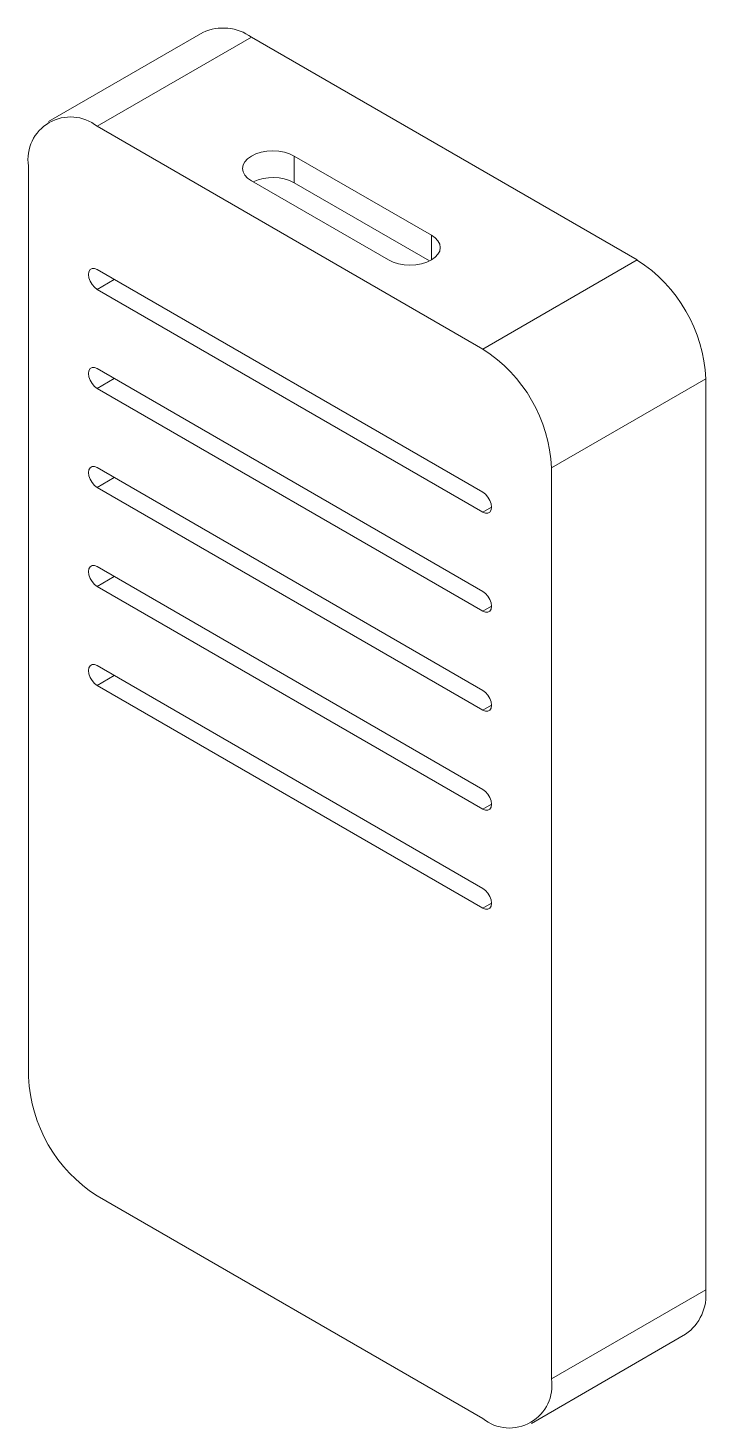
# Paper-space layout '_Isométrica' of a CAD drawing. Header units: millimetres. Extents: x -17.2 to 10.8, y -30.7 to 27.
import ezdxf

# ---------------------------------------------------------------- set-up
doc = ezdxf.new("R2010")
doc.units = ezdxf.units.MM

psp = doc.layouts.new('_Isométrica')

# ---------------------------------------------------------------- linework, layer by layer
at = {"color": 7, "linetype": 'Continuous', "lineweight": 15}
for p, q in [((-9.955, 26.837), (-16.319, 23.163)), ((-14.319, 22.965), (-7.955, 26.639)), ((7.955, 17.454), (-7.955, 26.639)), ((1.591, 13.78), (-14.319, 22.965)), ((-0.53, 18.475), (-6.187, 21.74)), ((-6.187, 20.638), (-6.187, 21.74)), ((-17.147, 21.332), (-17.147, -16.229)), ((-7.955, 20.72), (-2.298, 17.454)), ((-0.604, 17.415), (-6.187, 20.638)), ((1.591, 13.78), (7.955, 17.454)), ((1.591, 7.876), (-14.319, 17.06)), ((-13.612, 16.652), (-14.319, 16.244)), ((-14.319, 16.244), (1.591, 7.059)), ((-13.621, 16.657), (-13.612, 16.652)), ((-13.612, 16.652), (1.6, 7.871)), ((-10.243, 14.707), (-10.243, 14.707)), ((1.591, 3.793), (-14.319, 12.978)), ((-13.612, 12.569), (-14.319, 12.161)), ((-14.319, 12.161), (1.591, 2.977)), ((-13.621, 12.575), (-13.612, 12.569)), ((-13.612, 12.569), (1.6, 3.788)), ((4.419, 8.881), (10.783, 12.555)), ((10.783, -25.006), (10.783, 12.555)), ((-10.243, 10.625), (-10.243, 10.625)), ((1.591, -0.29), (-14.319, 8.895)), ((4.419, -28.679), (4.419, 8.881)), ((-13.612, 8.487), (-14.319, 8.078)), ((-13.621, 8.492), (-13.612, 8.487)), ((-13.612, 8.487), (1.6, -0.295)), ((-14.319, 8.078), (1.591, -1.106)), ((-10.243, 6.542), (-10.243, 6.542)), ((1.591, -4.372), (-14.319, 4.812)), ((-13.612, 4.404), (-14.319, 3.996)), ((-13.621, 4.409), (-13.612, 4.404)), ((-13.612, 4.404), (1.6, -4.378)), ((-14.319, 3.996), (1.591, -5.189)), ((-10.243, 2.459), (-10.243, 2.459)), ((1.591, -8.455), (-14.319, 0.73)), ((-13.612, 0.321), (-14.319, -0.087)), ((-13.621, 0.327), (-13.612, 0.321)), ((-13.612, 0.321), (1.6, -8.46)), ((-14.319, -0.087), (1.591, -9.272)), ((-10.243, -1.623), (-10.243, -1.623)), ((-14.319, -21.128), (1.591, -30.313)), ((4.419, -28.679), (10.783, -25.006)), ((3.591, -30.511), (9.955, -26.837))]:
    psp.add_line(p, q, dxfattribs=at)
at = {"color": 8, "linetype": 'Continuous', "lineweight": 15}
for p, q in [((-0.53, 17.454), (-0.53, 18.475)), ((-10.536, 14.876), (-10.536, 14.877)), ((-10.536, 10.794), (-10.536, 10.794)), ((1.945, 7.263), (1.591, 7.059)), ((-10.536, 6.711), (-10.536, 6.711)), ((1.945, 3.181), (1.591, 2.977)), ((-10.536, 2.628), (-10.536, 2.628)), ((1.945, -0.902), (1.591, -1.106)), ((-10.536, -1.454), (-10.536, -1.454)), ((1.945, -4.985), (1.591, -5.189)), ((1.945, -9.067), (1.591, -9.272))]:
    psp.add_line(p, q, dxfattribs=at)
at = {"color": 7, "linetype": 'Continuous', "lineweight": 15, "flags": 128}
for points in [[(-6.187, 21.74), (-6.377, 21.83), (-6.593, 21.897), (-6.827, 21.938), (-7.071, 21.952), (-7.315, 21.938), (-7.549, 21.897), (-7.766, 21.83), (-7.955, 21.74), (-8.11, 21.631), (-8.226, 21.506), (-8.297, 21.371), (-8.321, 21.23), (-8.297, 21.089), (-8.226, 20.954), (-8.11, 20.829), (-7.955, 20.72)], [(-2.298, 17.454), (-2.109, 17.365), (-1.893, 17.298), (-1.658, 17.257), (-1.414, 17.243), (-1.17, 17.257), (-0.936, 17.298), (-0.72, 17.365), (-0.53, 17.454), (-0.375, 17.564), (-0.259, 17.688), (-0.188, 17.824), (-0.164, 17.965), (-0.188, 18.105), (-0.259, 18.241), (-0.375, 18.365), (-0.53, 18.475)], [(-14.319, 17.06), (-14.428, 17.104), (-14.527, 17.102), (-14.605, 17.057), (-14.655, 16.972), (-14.672, 16.856), (-14.655, 16.72), (-14.605, 16.577), (-14.527, 16.442), (-14.428, 16.327), (-14.319, 16.244)], [(-14.319, 12.978), (-14.428, 13.021), (-14.527, 13.02), (-14.605, 12.975), (-14.655, 12.89), (-14.672, 12.774), (-14.655, 12.637), (-14.605, 12.495), (-14.527, 12.359), (-14.428, 12.244), (-14.319, 12.161)], [(-14.319, 8.895), (-14.428, 8.938), (-14.527, 8.937), (-14.605, 8.892), (-14.655, 8.807), (-14.672, 8.691), (-14.655, 8.555), (-14.605, 8.412), (-14.527, 8.276), (-14.428, 8.162), (-14.319, 8.078)], [(1.591, 7.059), (1.7, 7.016), (1.799, 7.017), (1.877, 7.062), (1.927, 7.147), (1.945, 7.263), (1.927, 7.4), (1.877, 7.542), (1.799, 7.678), (1.7, 7.793), (1.591, 7.876)], [(-14.319, 4.812), (-14.428, 4.855), (-14.527, 4.854), (-14.605, 4.809), (-14.655, 4.724), (-14.672, 4.608), (-14.655, 4.472), (-14.605, 4.329), (-14.527, 4.194), (-14.428, 4.079), (-14.319, 3.996)], [(1.591, 2.977), (1.7, 2.934), (1.799, 2.935), (1.877, 2.98), (1.927, 3.065), (1.945, 3.181), (1.927, 3.317), (1.877, 3.46), (1.799, 3.595), (1.7, 3.71), (1.591, 3.793)], [(-14.319, 0.73), (-14.428, 0.773), (-14.527, 0.772), (-14.605, 0.726), (-14.655, 0.642), (-14.672, 0.525), (-14.655, 0.389), (-14.605, 0.247), (-14.527, 0.111), (-14.428, -0.004), (-14.319, -0.087)], [(1.591, -1.106), (1.7, -1.149), (1.799, -1.148), (1.877, -1.103), (1.927, -1.018), (1.945, -0.902), (1.927, -0.766), (1.877, -0.623), (1.799, -0.488), (1.7, -0.373), (1.591, -0.29)], [(1.591, -5.189), (1.7, -5.232), (1.799, -5.231), (1.877, -5.186), (1.927, -5.101), (1.945, -4.985), (1.927, -4.848), (1.877, -4.706), (1.799, -4.57), (1.7, -4.455), (1.591, -4.372)], [(1.591, -9.272), (1.7, -9.315), (1.799, -9.314), (1.877, -9.268), (1.927, -9.184), (1.945, -9.067), (1.927, -8.931), (1.877, -8.788), (1.799, -8.653), (1.7, -8.538), (1.591, -8.455)]]:
    psp.add_lwpolyline(points, dxfattribs=at)
at = {"color": 7, "linetype": 'Continuous', "lineweight": 15}
for centre, radius, start, end in [((-9.124, 25.029), 1.99, 54.01716, 114.67238), ((-15.418, 21.602), 1.751, 51.13075, 188.88), ((-7.075, 18.914), 1.939, 62.76795, 114.57635), ((4.659, 12.285), 6.13, 2.52416, 57.47584), ((-1.705, 8.612), 6.13, 2.52416, 57.47584), ((-11.023, -15.959), 6.13, 182.52416, 237.47584), ((8.804, -25.213), 1.99, 305.32586, 5.98632), ((2.69, -28.95), 1.751, 231.13075, 8.88)]:
    psp.add_arc(centre, radius, start, end, dxfattribs=at)

doc.saveas('drawing.dxf')
